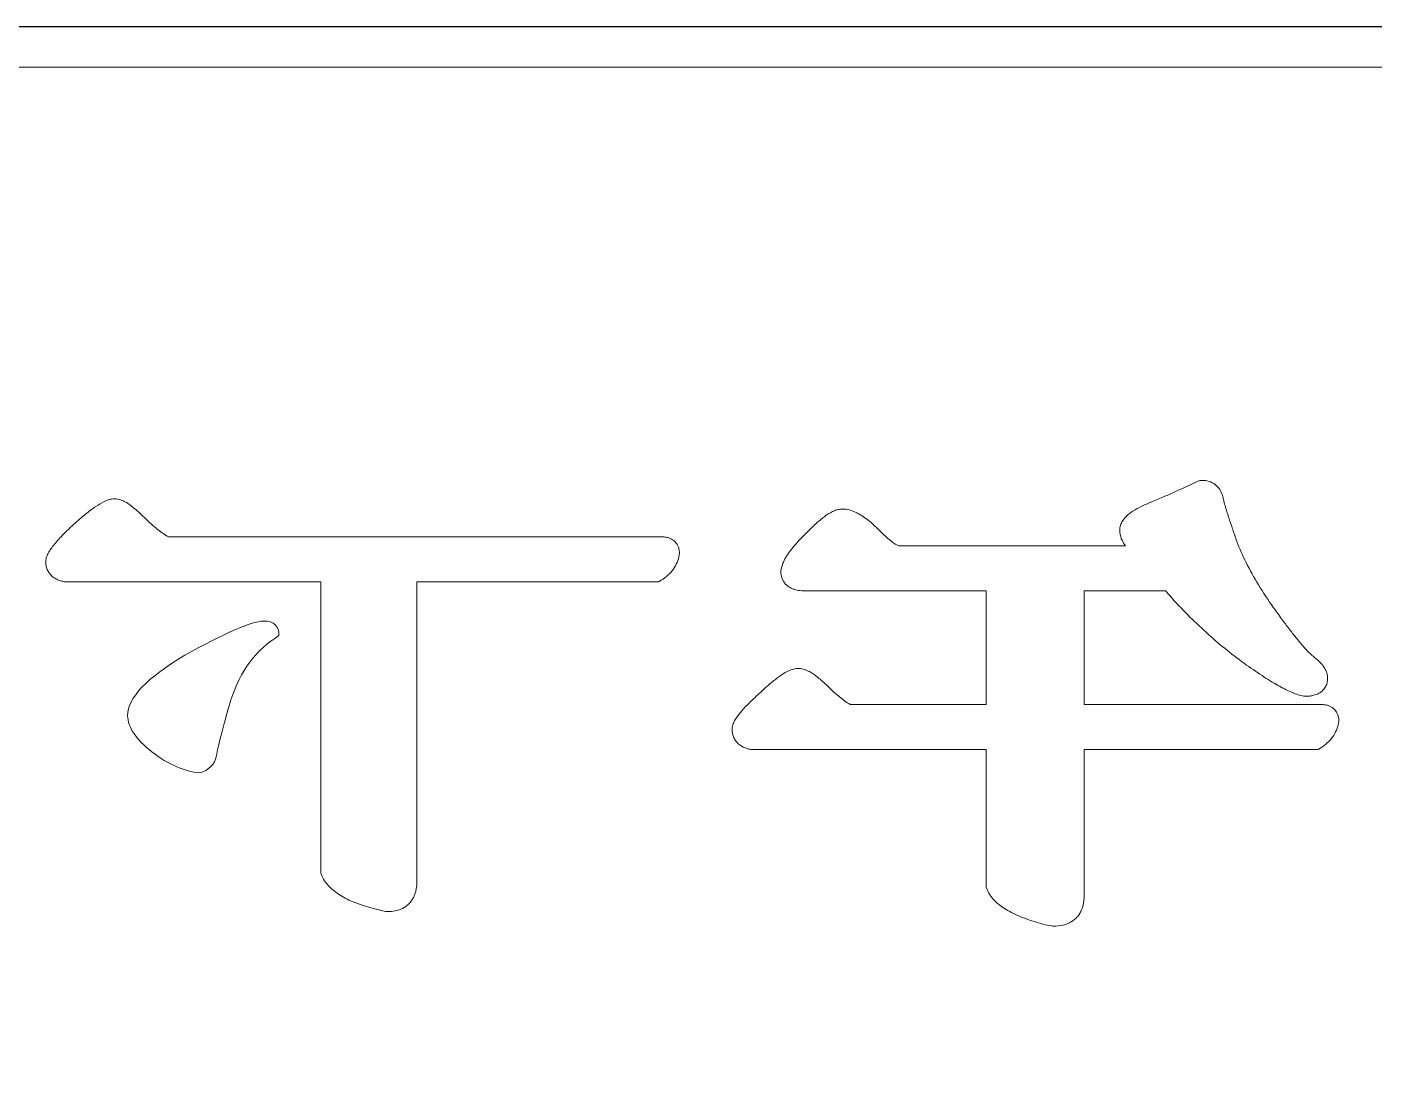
# Model space of a CAD drawing. Header units: millimetres. Extents: x 42 to 169, y 93 to 195.
# Drawn here: x 105.41 to 138.89, y 168.17 to 194.52 of the extents above; entities that cross this region are included whole.
import ezdxf

# ---------------------------------------------------------------- set-up
doc = ezdxf.new("R2010")
doc.units = ezdxf.units.MM
doc.layers.add('Default', color=18, linetype='Continuous', true_color=0x000000)
doc.layers.add('Layer 01', color=18, linetype='Continuous', true_color=0x000000)

msp = doc.modelspace()

# ---------------------------------------------------------------- linework, layer by layer
at = {"layer": 'Default', "color": 18, "lineweight": 5, "true_color": 0x000000}
msp.add_lwpolyline([(45.304, 103.519), (165.304, 103.519), (165.304, 193.519), (45.304, 193.519)], close=True, dxfattribs=at)
at = {"layer": 'Layer 01', "color": 12, "lineweight": 5, "true_color": 0xc80000}
for p, q in [((108.94, 181.843), (121.207, 181.843)), ((127.072, 181.622), (132.706, 181.622))]:
    msp.add_line(p, q, dxfattribs=at)
at = {"layer": 'Layer 01'}
msp.add_lwpolyline([(41.804, 92.519), (168.804, 92.519), (168.804, 194.519), (41.804, 194.519)], close=True, dxfattribs=at)
at = {"layer": 'Layer 01', "color": 12, "lineweight": 5, "true_color": 0xc80000}
for points in [[(134.5, 183.222), (134.555, 183.248), (134.617, 183.248)], [(135.117, 182.881), (135.123, 182.863), (135.127, 182.844)], [(125.651, 182.537), (125.661, 182.537), (125.671, 182.537)], [(106.562, 182.148), (106.565, 182.151), (106.568, 182.153)], [(126.565, 182.035), (126.568, 182.032), (126.572, 182.028)], [(121.623, 181.441), (121.623, 181.42), (121.619, 181.399)], [(124.143, 180.983), (124.143, 181.005), (124.147, 181.026)], [(112.729, 173.441), (112.712, 173.485), (112.712, 180.724), (106.364, 180.724), (106.337, 180.729)], [(121.173, 180.766), (121.106, 180.724), (115.097, 180.724), (115.097, 173.28)], [(125.882, 177.675), (129.246, 177.675), (129.246, 180.503), (124.739, 180.503)], [(133.875, 180.307), (133.873, 180.309), (133.706, 180.503), (131.68, 180.503), (131.68, 177.675), (137.593, 177.675)], [(137.362, 178.886), (137.366, 178.883), (137.37, 178.88)], [(137.184, 177.882), (137.161, 177.882), (137.138, 177.886)], [(138.009, 177.274), (138.009, 177.252), (138.005, 177.231)], [(129.261, 173.099), (129.246, 173.14), (129.246, 176.556), (123.421, 176.556), (123.394, 176.561)], [(137.559, 176.598), (137.493, 176.556), (131.68, 176.556), (131.68, 172.917)], [(113.434, 172.803), (113.422, 172.808), (113.41, 172.814)], [(114.371, 172.531), (114.347, 172.531), (114.323, 172.535)], [(130.921, 172.168), (130.898, 172.168), (130.875, 172.172)]]:
    msp.add_lwpolyline(points, dxfattribs=at)
for points in [[(133.383, 182.722), (133.794, 182.899), (134.166, 183.066), (134.5, 183.222)], [(121.619, 181.399), (121.597, 181.269), (121.546, 181.145), (121.469, 181.037)], [(121.469, 181.037), (121.392, 180.93), (121.291, 180.839), (121.173, 180.766)], [(109.334, 178.9), (110.304, 179.447), (110.958, 179.731), (111.296, 179.752)], [(111.296, 179.752), (111.547, 179.752), (111.672, 179.631), (111.672, 179.389)], [(111.672, 179.389), (111.105, 179.042), (110.708, 178.51), (110.479, 177.795)], [(110.479, 177.795), (110.271, 177.089), (110.152, 176.626), (110.119, 176.405)], [(138.005, 177.231), (137.983, 177.101), (137.932, 176.977), (137.855, 176.87)], [(137.855, 176.87), (137.778, 176.762), (137.677, 176.672), (137.559, 176.598)], [(110.119, 176.405), (110.075, 176.184), (109.933, 176.042), (109.694, 175.979)], [(114.323, 172.535), (114.057, 172.582), (113.763, 172.672), (113.434, 172.803)]]:
    msp.add_open_spline(points, degree=3, dxfattribs=at)
for points, knots in [([(134.617, 183.248), (134.673, 183.248), (134.729, 183.24), (134.782, 183.223), (134.838, 183.206), (134.89, 183.179), (134.936, 183.144), (134.98, 183.109), (135.018, 183.068), (135.049, 183.021), (135.078, 182.978), (135.1, 182.93), (135.117, 182.881)], [3, 3, 3, 3, 4, 4, 4, 5, 5, 5, 6, 6, 6, 7, 7, 7, 7]), ([(106.568, 182.153), (106.666, 182.241), (106.766, 182.327), (106.868, 182.41), (106.912, 182.445), (106.956, 182.48), (107.001, 182.513), (107.041, 182.543), (107.081, 182.572), (107.122, 182.6), (107.192, 182.648), (107.265, 182.693), (107.342, 182.729), (107.378, 182.745), (107.414, 182.76), (107.452, 182.771), (107.473, 182.776), (107.493, 182.781), (107.514, 182.784), (107.537, 182.788), (107.561, 182.79), (107.584, 182.79)], [152.534028, 152.534028, 152.534028, 152.534028, 153.534028, 153.534028, 153.534028, 154.534028, 154.534028, 154.534028, 155.534028, 155.534028, 155.534028, 156.534028, 156.534028, 156.534028, 157.534028, 157.534028, 157.534028, 158.534028, 158.534028, 158.534028, 159.534028, 159.534028, 159.534028, 159.534028]), ([(107.584, 182.79), (107.611, 182.79), (107.639, 182.787), (107.665, 182.782), (107.689, 182.778), (107.713, 182.771), (107.736, 182.763), (107.758, 182.756), (107.779, 182.747), (107.8, 182.738), (107.837, 182.721), (107.873, 182.701), (107.908, 182.679), (107.949, 182.653), (107.988, 182.625), (108.026, 182.595), (108.069, 182.562), (108.111, 182.527), (108.152, 182.491), (108.248, 182.406), (108.339, 182.317), (108.428, 182.225)], [73.267014, 73.267014, 73.267014, 73.267014, 74.267014, 74.267014, 74.267014, 75.267014, 75.267014, 75.267014, 76.267014, 76.267014, 76.267014, 77.267014, 77.267014, 77.267014, 78.267014, 78.267014, 78.267014, 79.267014, 79.267014, 79.267014, 80.267014, 80.267014, 80.267014, 80.267014]), ([(135.127, 182.844), (135.13, 182.829), (135.133, 182.814), (135.136, 182.799), (135.141, 182.779), (135.146, 182.759), (135.151, 182.739), (135.164, 182.686), (135.179, 182.634), (135.194, 182.582), (135.222, 182.488), (135.252, 182.395), (135.282, 182.301), (135.31, 182.214), (135.34, 182.126), (135.369, 182.039), (135.404, 181.937), (135.44, 181.834), (135.475, 181.733)], [9, 9, 9, 9, 10, 10, 10, 11, 11, 11, 12, 12, 12, 13, 13, 13, 14, 14, 14, 15, 15, 15, 15]), ([(124.775, 181.938), (124.852, 182.017), (124.931, 182.095), (125.013, 182.169), (125.081, 182.231), (125.151, 182.291), (125.226, 182.346), (125.289, 182.393), (125.355, 182.436), (125.426, 182.471), (125.46, 182.487), (125.495, 182.502), (125.531, 182.513), (125.57, 182.525), (125.61, 182.534), (125.651, 182.537)], [147, 147, 147, 147, 148, 148, 148, 149, 149, 149, 150, 150, 150, 151, 151, 151, 152, 152, 152, 152]), ([(125.671, 182.537), (125.731, 182.537), (125.791, 182.528), (125.848, 182.513), (125.905, 182.497), (125.961, 182.476), (126.014, 182.45), (126.041, 182.437), (126.068, 182.422), (126.094, 182.407), (126.14, 182.38), (126.185, 182.351), (126.228, 182.32), (126.285, 182.28), (126.34, 182.237), (126.393, 182.191), (126.452, 182.141), (126.509, 182.089), (126.565, 182.035)], [154, 154, 154, 154, 155, 155, 155, 156, 156, 156, 157, 157, 157, 158, 158, 158, 159, 159, 159, 160, 160, 160, 160]), ([(132.706, 181.622), (132.674, 181.665), (132.646, 181.711), (132.624, 181.76), (132.596, 181.82), (132.576, 181.884), (132.569, 181.95), (132.567, 181.967), (132.566, 181.985), (132.566, 182.002), (132.565, 182.014), (132.566, 182.026), (132.566, 182.037), (132.568, 182.058), (132.571, 182.079), (132.576, 182.1), (132.58, 182.12), (132.586, 182.14), (132.594, 182.159), (132.601, 182.178), (132.609, 182.196), (132.619, 182.214), (132.628, 182.23), (132.638, 182.247), (132.649, 182.263), (132.669, 182.291), (132.691, 182.318), (132.715, 182.343), (132.741, 182.369), (132.769, 182.394), (132.798, 182.417), (132.828, 182.441), (132.859, 182.463), (132.891, 182.484), (132.962, 182.53), (133.037, 182.57), (133.113, 182.606), (133.201, 182.649), (133.292, 182.687), (133.383, 182.722)], [172.633881, 172.633881, 172.633881, 172.633881, 173.633881, 173.633881, 173.633881, 174.633881, 174.633881, 174.633881, 175.633881, 175.633881, 175.633881, 176.633881, 176.633881, 176.633881, 177.633881, 177.633881, 177.633881, 178.633881, 178.633881, 178.633881, 179.633881, 179.633881, 179.633881, 180.633881, 180.633881, 180.633881, 181.633881, 181.633881, 181.633881, 182.633881, 182.633881, 182.633881, 183.633881, 183.633881, 183.633881, 184.633881, 184.633881, 184.633881, 185.633881, 185.633881, 185.633881, 185.633881]), ([(106.337, 180.729), (106.305, 180.735), (106.273, 180.743), (106.242, 180.753), (106.21, 180.763), (106.179, 180.776), (106.149, 180.791), (106.118, 180.806), (106.088, 180.824), (106.061, 180.845), (106.032, 180.866), (106.006, 180.891), (105.983, 180.918), (105.96, 180.946), (105.94, 180.976), (105.924, 181.009), (105.908, 181.04), (105.896, 181.074), (105.888, 181.108), (105.881, 181.141), (105.877, 181.175), (105.876, 181.209), (105.876, 181.224), (105.876, 181.238), (105.877, 181.252), (105.878, 181.265), (105.88, 181.278), (105.883, 181.29), (105.887, 181.313), (105.893, 181.336), (105.901, 181.358), (105.908, 181.378), (105.917, 181.398), (105.926, 181.417), (105.939, 181.442), (105.952, 181.467), (105.967, 181.491), (105.991, 181.529), (106.017, 181.566), (106.044, 181.602), (106.075, 181.642), (106.108, 181.681), (106.141, 181.72), (106.18, 181.764), (106.219, 181.807), (106.259, 181.849), (106.357, 181.952), (106.459, 182.051), (106.562, 182.148)], [134.534028, 134.534028, 134.534028, 134.534028, 135.534028, 135.534028, 135.534028, 136.534028, 136.534028, 136.534028, 137.534028, 137.534028, 137.534028, 138.534028, 138.534028, 138.534028, 139.534028, 139.534028, 139.534028, 140.534028, 140.534028, 140.534028, 141.534028, 141.534028, 141.534028, 142.534028, 142.534028, 142.534028, 143.534028, 143.534028, 143.534028, 144.534028, 144.534028, 144.534028, 145.534028, 145.534028, 145.534028, 146.534028, 146.534028, 146.534028, 147.534028, 147.534028, 147.534028, 148.534028, 148.534028, 148.534028, 149.534028, 149.534028, 149.534028, 150.534028, 150.534028, 150.534028, 150.534028]), ([(108.428, 182.225), (108.477, 182.181), (108.527, 182.137), (108.577, 182.095), (108.619, 182.059), (108.662, 182.025), (108.706, 181.991), (108.75, 181.957), (108.796, 181.923), (108.844, 181.893), (108.857, 181.885), (108.87, 181.877), (108.884, 181.87), (108.892, 181.865), (108.901, 181.86), (108.91, 181.856), (108.92, 181.851), (108.929, 181.847), (108.94, 181.843)], [80.267014, 80.267014, 80.267014, 80.267014, 81.267014, 81.267014, 81.267014, 82.267014, 82.267014, 82.267014, 83.267014, 83.267014, 83.267014, 84.267014, 84.267014, 84.267014, 85.267014, 85.267014, 85.267014, 86.267014, 86.267014, 86.267014, 86.267014]), ([(121.207, 181.843), (121.244, 181.843), (121.281, 181.839), (121.317, 181.831), (121.344, 181.825), (121.37, 181.817), (121.396, 181.806), (121.416, 181.797), (121.435, 181.786), (121.454, 181.774), (121.473, 181.761), (121.491, 181.747), (121.507, 181.731), (121.539, 181.7), (121.565, 181.664), (121.584, 181.624), (121.596, 181.599), (121.604, 181.574), (121.611, 181.548), (121.619, 181.513), (121.623, 181.477), (121.623, 181.441)], [98.534028, 98.534028, 98.534028, 98.534028, 99.534028, 99.534028, 99.534028, 100.534028, 100.534028, 100.534028, 101.534028, 101.534028, 101.534028, 102.534028, 102.534028, 102.534028, 103.534028, 103.534028, 103.534028, 104.534028, 104.534028, 104.534028, 105.534028, 105.534028, 105.534028, 105.534028]), ([(124.147, 181.026), (124.157, 181.084), (124.175, 181.14), (124.197, 181.194), (124.209, 181.222), (124.222, 181.249), (124.236, 181.276), (124.25, 181.304), (124.265, 181.331), (124.282, 181.357), (124.299, 181.385), (124.317, 181.412), (124.335, 181.439), (124.368, 181.487), (124.404, 181.533), (124.44, 181.578), (124.489, 181.638), (124.54, 181.696), (124.593, 181.753), (124.652, 181.816), (124.713, 181.877), (124.775, 181.938)], [140, 140, 140, 140, 141, 141, 141, 142, 142, 142, 143, 143, 143, 144, 144, 144, 145, 145, 145, 146, 146, 146, 147, 147, 147, 147]), ([(126.572, 182.028), (126.617, 181.981), (126.663, 181.935), (126.71, 181.89), (126.751, 181.852), (126.792, 181.815), (126.834, 181.779), (126.878, 181.743), (126.924, 181.707), (126.972, 181.676), (126.994, 181.662), (127.016, 181.648), (127.039, 181.637), (127.05, 181.631), (127.061, 181.626), (127.072, 181.622)], [162, 162, 162, 162, 163, 163, 163, 164, 164, 164, 165, 165, 165, 166, 166, 166, 167, 167, 167, 167]), ([(135.475, 181.733), (135.543, 181.553), (135.621, 181.377), (135.707, 181.205), (135.8, 181.017), (135.902, 180.834), (136.01, 180.654), (136.129, 180.459), (136.255, 180.268), (136.388, 180.082), (136.436, 180.013), (136.486, 179.946), (136.535, 179.878), (136.568, 179.833), (136.602, 179.787), (136.636, 179.742), (136.696, 179.66), (136.758, 179.578), (136.82, 179.498), (136.874, 179.428), (136.928, 179.36), (136.983, 179.292), (137.037, 179.226), (137.092, 179.16), (137.149, 179.096), (137.181, 179.059), (137.215, 179.023), (137.25, 178.988), (137.265, 178.972), (137.28, 178.957), (137.296, 178.942), (137.308, 178.931), (137.321, 178.919), (137.334, 178.908), (137.343, 178.901), (137.352, 178.893), (137.362, 178.886)], [15, 15, 15, 15, 16, 16, 16, 17, 17, 17, 18, 18, 18, 19, 19, 19, 20, 20, 20, 21, 21, 21, 22, 22, 22, 23, 23, 23, 24, 24, 24, 25, 25, 25, 26, 26, 26, 27, 27, 27, 27]), ([(124.739, 180.503), (124.688, 180.503), (124.636, 180.506), (124.585, 180.514), (124.56, 180.518), (124.535, 180.523), (124.51, 180.53), (124.485, 180.536), (124.46, 180.545), (124.435, 180.554), (124.393, 180.572), (124.353, 180.594), (124.317, 180.622), (124.294, 180.639), (124.273, 180.659), (124.254, 180.68), (124.235, 180.702), (124.218, 180.725), (124.203, 180.75), (124.189, 180.775), (124.177, 180.8), (124.168, 180.827), (124.159, 180.853), (124.153, 180.879), (124.149, 180.906), (124.145, 180.932), (124.143, 180.958), (124.143, 180.983)], [129, 129, 129, 129, 130, 130, 130, 131, 131, 131, 132, 132, 132, 133, 133, 133, 134, 134, 134, 135, 135, 135, 136, 136, 136, 137, 137, 137, 138, 138, 138, 138]), ([(137.138, 177.886), (137.091, 177.894), (137.045, 177.906), (136.999, 177.92), (136.951, 177.935), (136.903, 177.953), (136.856, 177.972), (136.804, 177.994), (136.752, 178.018), (136.702, 178.042), (136.645, 178.07), (136.59, 178.1), (136.535, 178.13), (136.474, 178.164), (136.414, 178.199), (136.354, 178.235), (136.288, 178.275), (136.223, 178.317), (136.158, 178.359), (136.008, 178.456), (135.861, 178.556), (135.716, 178.659), (135.386, 178.896), (135.071, 179.15), (134.769, 179.42), (134.456, 179.7), (134.158, 179.997), (133.875, 180.307)], [44, 44, 44, 44, 45, 45, 45, 46, 46, 46, 47, 47, 47, 48, 48, 48, 49, 49, 49, 50, 50, 50, 51, 51, 51, 52, 52, 52, 53, 53, 53, 53]), ([(109.694, 175.979), (109.323, 176.011), (108.93, 176.184), (108.516, 176.5), (108.113, 176.816), (107.911, 177.116), (107.911, 177.4), (107.911, 177.842), (108.385, 178.342), (109.334, 178.9)], [10, 10, 10, 10, 11, 11, 11, 12, 12, 12, 13, 13, 13, 13]), ([(137.37, 178.88), (137.423, 178.839), (137.473, 178.796), (137.52, 178.749), (137.559, 178.711), (137.595, 178.67), (137.626, 178.626), (137.644, 178.601), (137.66, 178.576), (137.674, 178.549), (137.688, 178.521), (137.701, 178.493), (137.71, 178.463), (137.72, 178.431), (137.727, 178.399), (137.73, 178.366), (137.732, 178.343), (137.732, 178.319), (137.73, 178.296), (137.727, 178.259), (137.72, 178.222), (137.708, 178.186), (137.695, 178.149), (137.677, 178.112), (137.653, 178.08), (137.63, 178.047), (137.601, 178.018), (137.569, 177.993), (137.545, 177.974), (137.52, 177.958), (137.493, 177.945), (137.46, 177.929), (137.426, 177.916), (137.39, 177.907), (137.357, 177.898), (137.322, 177.892), (137.288, 177.888), (137.254, 177.884), (137.219, 177.882), (137.184, 177.882)], [29, 29, 29, 29, 30, 30, 30, 31, 31, 31, 32, 32, 32, 33, 33, 33, 34, 34, 34, 35, 35, 35, 36, 36, 36, 37, 37, 37, 38, 38, 38, 39, 39, 39, 40, 40, 40, 41, 41, 41, 42, 42, 42, 42]), ([(123.605, 177.95), (123.705, 178.044), (123.807, 178.136), (123.912, 178.224), (123.988, 178.288), (124.066, 178.349), (124.148, 178.405), (124.215, 178.451), (124.285, 178.493), (124.36, 178.525), (124.401, 178.543), (124.443, 178.558), (124.487, 178.566), (124.536, 178.576), (124.586, 178.578), (124.635, 178.571), (124.677, 178.565), (124.718, 178.554), (124.757, 178.538), (124.781, 178.529), (124.803, 178.519), (124.825, 178.508), (124.861, 178.49), (124.896, 178.47), (124.93, 178.448), (124.966, 178.424), (125.001, 178.399), (125.035, 178.373), (125.073, 178.343), (125.11, 178.313), (125.146, 178.282), (125.235, 178.205), (125.32, 178.124), (125.403, 178.041)], [109, 109, 109, 109, 110, 110, 110, 111, 111, 111, 112, 112, 112, 113, 113, 113, 114, 114, 114, 115, 115, 115, 116, 116, 116, 117, 117, 117, 118, 118, 118, 119, 119, 119, 120, 120, 120, 120]), ([(123.394, 176.561), (123.363, 176.567), (123.332, 176.575), (123.301, 176.585), (123.271, 176.594), (123.24, 176.606), (123.211, 176.62), (123.181, 176.635), (123.152, 176.652), (123.125, 176.671), (123.097, 176.692), (123.072, 176.715), (123.049, 176.741), (123.025, 176.767), (123.005, 176.796), (122.988, 176.827), (122.972, 176.857), (122.959, 176.889), (122.95, 176.923), (122.941, 176.955), (122.936, 176.988), (122.934, 177.021), (122.932, 177.049), (122.933, 177.077), (122.937, 177.105), (122.94, 177.128), (122.945, 177.15), (122.952, 177.172), (122.959, 177.192), (122.966, 177.212), (122.975, 177.231), (122.983, 177.25), (122.993, 177.269), (123.003, 177.287), (123.023, 177.323), (123.046, 177.358), (123.071, 177.392), (123.098, 177.429), (123.126, 177.464), (123.156, 177.499), (123.19, 177.539), (123.225, 177.578), (123.261, 177.616), (123.301, 177.659), (123.343, 177.701), (123.385, 177.743), (123.457, 177.813), (123.53, 177.882), (123.605, 177.95)], [93, 93, 93, 93, 94, 94, 94, 95, 95, 95, 96, 96, 96, 97, 97, 97, 98, 98, 98, 99, 99, 99, 100, 100, 100, 101, 101, 101, 102, 102, 102, 103, 103, 103, 104, 104, 104, 105, 105, 105, 106, 106, 106, 107, 107, 107, 108, 108, 108, 109, 109, 109, 109]), ([(125.403, 178.041), (125.449, 177.999), (125.496, 177.957), (125.543, 177.916), (125.583, 177.881), (125.623, 177.848), (125.664, 177.815), (125.706, 177.783), (125.748, 177.751), (125.793, 177.722), (125.805, 177.715), (125.818, 177.707), (125.83, 177.7), (125.838, 177.695), (125.846, 177.691), (125.854, 177.687), (125.863, 177.683), (125.872, 177.679), (125.882, 177.675)], [120, 120, 120, 120, 121, 121, 121, 122, 122, 122, 123, 123, 123, 124, 124, 124, 125, 125, 125, 126, 126, 126, 126]), ([(137.593, 177.675), (137.63, 177.675), (137.668, 177.672), (137.704, 177.664), (137.731, 177.658), (137.757, 177.649), (137.782, 177.638), (137.802, 177.629), (137.822, 177.619), (137.84, 177.606), (137.859, 177.594), (137.877, 177.579), (137.894, 177.564), (137.926, 177.533), (137.952, 177.496), (137.971, 177.456), (137.982, 177.432), (137.991, 177.406), (137.997, 177.38), (138.005, 177.345), (138.009, 177.309), (138.009, 177.274)], [58, 58, 58, 58, 59, 59, 59, 60, 60, 60, 61, 61, 61, 62, 62, 62, 63, 63, 63, 64, 64, 64, 65, 65, 65, 65]), ([(113.41, 172.814), (113.35, 172.845), (113.291, 172.878), (113.233, 172.913), (113.18, 172.946), (113.128, 172.98), (113.079, 173.018), (113.017, 173.064), (112.959, 173.115), (112.906, 173.17), (112.869, 173.21), (112.834, 173.253), (112.804, 173.298), (112.774, 173.343), (112.749, 173.391), (112.729, 173.441)], [125.534028, 125.534028, 125.534028, 125.534028, 126.534028, 126.534028, 126.534028, 127.534028, 127.534028, 127.534028, 128.534028, 128.534028, 128.534028, 129.534028, 129.534028, 129.534028, 130.534028, 130.534028, 130.534028, 130.534028]), ([(115.097, 173.28), (115.097, 173.218), (115.093, 173.156), (115.083, 173.096), (115.078, 173.066), (115.071, 173.037), (115.063, 173.008), (115.054, 172.979), (115.044, 172.951), (115.033, 172.923), (115.009, 172.867), (114.977, 172.814), (114.938, 172.767), (114.915, 172.738), (114.888, 172.711), (114.859, 172.687), (114.811, 172.647), (114.757, 172.615), (114.699, 172.591), (114.653, 172.572), (114.606, 172.558), (114.557, 172.548), (114.496, 172.536), (114.433, 172.531), (114.371, 172.531)], [112.534028, 112.534028, 112.534028, 112.534028, 113.534028, 113.534028, 113.534028, 114.534028, 114.534028, 114.534028, 115.534028, 115.534028, 115.534028, 116.534028, 116.534028, 116.534028, 117.534028, 117.534028, 117.534028, 118.534028, 118.534028, 118.534028, 119.534028, 119.534028, 119.534028, 120.534028, 120.534028, 120.534028, 120.534028]), ([(129.972, 172.461), (129.909, 172.49), (129.846, 172.522), (129.786, 172.556), (129.73, 172.588), (129.676, 172.622), (129.624, 172.66), (129.559, 172.706), (129.498, 172.757), (129.443, 172.814), (129.404, 172.856), (129.368, 172.9), (129.337, 172.948), (129.306, 172.995), (129.28, 173.046), (129.261, 173.099)], [84, 84, 84, 84, 85, 85, 85, 86, 86, 86, 87, 87, 87, 88, 88, 88, 89, 89, 89, 89]), ([(131.68, 172.917), (131.68, 172.842), (131.674, 172.767), (131.657, 172.694), (131.645, 172.646), (131.63, 172.599), (131.61, 172.554), (131.594, 172.52), (131.576, 172.487), (131.555, 172.456), (131.533, 172.425), (131.509, 172.396), (131.482, 172.369), (131.455, 172.342), (131.425, 172.318), (131.394, 172.296), (131.362, 172.275), (131.329, 172.256), (131.294, 172.24), (131.248, 172.219), (131.199, 172.203), (131.15, 172.192), (131.075, 172.175), (130.998, 172.168), (130.921, 172.168)], [72, 72, 72, 72, 73, 73, 73, 74, 74, 74, 75, 75, 75, 76, 76, 76, 77, 77, 77, 78, 78, 78, 79, 79, 79, 80, 80, 80, 80]), ([(130.875, 172.172), (130.727, 172.196), (130.581, 172.234), (130.439, 172.28), (130.28, 172.331), (130.124, 172.393), (129.972, 172.461)], [82, 82, 82, 82, 83, 83, 83, 84, 84, 84, 84])]:
    msp.add_open_spline(points, degree=3, knots=knots, dxfattribs=at)

doc.saveas('drawing.dxf')
